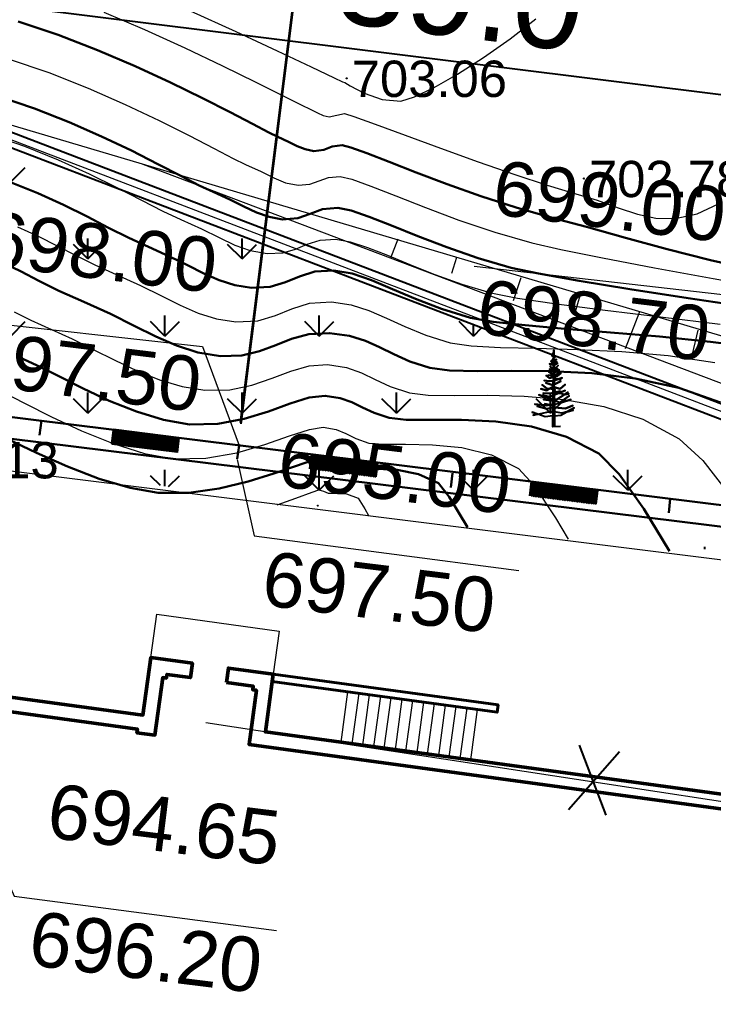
# Model space of a CAD drawing. Header units: feet. Extents: x 3381 to 1374491, y 675186 to 8751562.
# Drawn here: x 688380.39 to 688399.47, y 4376178.32 to 4376205.33 of the extents above; entities that cross this region are included whole.
import ezdxf

# ---------------------------------------------------------------- set-up
doc = ezdxf.new("R2010")
doc.units = ezdxf.units.FT
doc.header["$MEASUREMENT"] = 0
doc.header["$PDMODE"] = 34
doc.header["$PDSIZE"] = 0.01
doc.layers.get('0').update_dxf_attribs({"linetype": 'CONTINUOUS'})
doc.layers.get('Defpoints').update_dxf_attribs({"linetype": 'CONTINUOUS'})
for name, color, linetype in [('0_Point_Height', 2, 'CONTINUOUS'), ('0_Point_Point', 7, 'CONTINUOUS'), ('Aqaclar', 3, 'CONTINUOUS')]:
    doc.layers.add(name, color=color, linetype=linetype)
for name, color, linetype, lineweight in [('ANA HORIZONTAL', 24, 'CONTINUOUS', 30), ('das tikili', 5, 'CONTINUOUS', 0), ('HORIZANTAL', 24, 'CONTINUOUS', 13)]:
    doc.layers.add(name, color=color, linetype=linetype, lineweight=lineweight)
doc.styles.get("Standard").update_dxf_attribs({"font": 'arial.ttf', "height": 2.5})
doc.dimstyles.new('ISO-25', dxfattribs={"dimtxt": 2.5, "dimasz": 2.5, "dimexe": 1.25, "dimexo": 0.625, "dimtad": 1, "dimtxsty": 'Standard', "dimblk": 'OBLIQUE', "dimcen": 2.5, "dimadec": 0, "dimazin": 0, "dimtfac": 1, "dimtmove": 0, "dimatfit": 3, "dimldrblk": 'OBLIQUE', "dimfxl": 1, "dimarcsym": 0})
pattern_1 = [(90, (3257.312, 90.9465), (-2.121320343, 2.121320343), [0.5625, -3.680140689]), (45, (3257.312, 90.9465), (-2.1213203436, 2.1213203436), [0.5625, -2.4375]), (135, (3257.312, 90.9465), (-2.1213203436, -2.1213203436), [0.5625, -2.4375])]

# ---------------------------------------------------------------- blocks, each defined once
blk = doc.blocks.new('_Oblique')
at = {"color": 0, "linetype": 'ByBlock', "lineweight": -2}
blk.add_line((-0.5, -0.5), (0.5, 0.5), dxfattribs=at)
blk = doc.blocks.new('*D121')
at = {"color": 0, "lineweight": -2, "transparency": 16777216}
for p, q in [((688371.556, 4376196.061), (688373.028, 4376207.86)), ((688372.873, 4376206.619), (688411.711, 4376201.772)), ((688410.393, 4376191.214), (688411.866, 4376203.013))]:
    blk.add_line(p, q, dxfattribs=at)
at = {"layer": 'Defpoints', "color": 0, "lineweight": 13, "transparency": 16777216}
for p in [(688411.711, 4376201.772), (688371.478, 4376195.441), (688410.316, 4376190.594)]:
    blk.add_point(p, dxfattribs=at)
at = {"color": 0, "lineweight": -2, "transparency": 16777216, "xscale": 2.5, "yscale": 2.5, "zscale": 2.5}
for p, rotation in [((688372.873, 4376206.619), 172.8858841725104), ((688411.711, 4376201.772), 352.8858841725104)]:
    blk.add_blockref('_Oblique', p, dxfattribs=dict(at, rotation=rotation))
at = {"color": 0, "lineweight": 18, "transparency": 16777216, "insert": (688392.528, 4376206.084), "char_height": 2.5, "width": 9.70074, "attachment_point": 5, "rotation": 352.8859}
blk.add_mtext('{\\fArial|b0|i0|c238|p34;39.0}', dxfattribs=at)
blk = doc.blocks.new('*D141')
at = {"color": 0, "lineweight": -2, "transparency": 16777216}
for p, q in [((688371.594, 4376196.113), (688374.094, 4376215.995)), ((688373.938, 4376214.755), (688388.811, 4376212.884)), ((688386.466, 4376194.243), (688388.967, 4376214.124))]:
    blk.add_line(p, q, dxfattribs=at)
at = {"layer": 'Defpoints', "color": 0, "lineweight": 13, "transparency": 16777216}
for p in [(688388.811, 4376212.884), (688371.516, 4376195.493), (688386.388, 4376193.623)]:
    blk.add_point(p, dxfattribs=at)
at = {"color": 0, "lineweight": -2, "transparency": 16777216, "xscale": 2.5, "yscale": 2.5, "zscale": 2.5}
for p, rotation in [((688373.938, 4376214.755), 172.8305826996185), ((688388.811, 4376212.884), 352.8305826996184)]:
    blk.add_blockref('_Oblique', p, dxfattribs=dict(at, rotation=rotation))
at = {"color": 0, "lineweight": 13, "transparency": 16777216, "insert": (688381.612, 4376215.706), "char_height": 2.5, "attachment_point": 5, "rotation": 352.8306}
blk.add_mtext('{\\fArial|b0|i0|c238|p34;15.0}', dxfattribs=at)
blk = doc.blocks.new('*D142')
at = {"color": 0, "lineweight": -2, "transparency": 16777216}
for p, q in [((688386.482, 4376194.213), (688388.983, 4376214.094)), ((688388.827, 4376212.854), (688403.699, 4376210.983)), ((688401.354, 4376192.342), (688403.855, 4376212.223))]:
    blk.add_line(p, q, dxfattribs=at)
at = {"layer": 'Defpoints', "color": 0, "lineweight": 13, "transparency": 16777216}
for p in [(688403.699, 4376210.983), (688386.404, 4376193.592), (688401.276, 4376191.722)]:
    blk.add_point(p, dxfattribs=at)
at = {"color": 0, "lineweight": -2, "transparency": 16777216, "xscale": 2.5, "yscale": 2.5, "zscale": 2.5}
for p, rotation in [((688388.827, 4376212.854), 172.8305826996185), ((688403.699, 4376210.983), 352.8305826996184)]:
    blk.add_blockref('_Oblique', p, dxfattribs=dict(at, rotation=rotation))
at = {"color": 0, "lineweight": 13, "transparency": 16777216, "insert": (688396.5, 4376213.805), "char_height": 2.5, "attachment_point": 5, "rotation": 352.8306}
blk.add_mtext('{\\fArial|b0|i0|c238|p34;15.0}', dxfattribs=at)

msp = doc.modelspace()

# ---------------------------------------------------------------- hatches: boundary and pattern name
at = {"lineweight": 25}
h = msp.add_hatch(dxfattribs=at)
h.set_pattern_fill('GRASS', color=3, scale=3)
h.set_pattern_definition(pattern_1)
h.paths.add_polyline_path([(688371.28, 4376194.027), (688413.333, 4376189.115), (688376.066, 4376203.377)])
at = {"lineweight": 30}
h = msp.add_hatch(dxfattribs=at)
h.set_pattern_fill('ANSI31', color=256, scale=0.3)
h.set_pattern_definition([(45, (3257.312002, 90.94647), (-0.0265165042945, 0.0265165042945), [])])
edge = h.paths.add_edge_path()
edge.add_line((688382.974, 4376194.05), (688384.769, 4376193.825))
edge.add_line((688384.769, 4376193.825), (688384.72, 4376193.437))
edge.add_line((688384.72, 4376193.437), (688382.93, 4376193.662))
edge.add_line((688382.93, 4376193.662), (688382.973, 4376194.039))
at = {"lineweight": 25}
h = msp.add_hatch(dxfattribs=at)
h.set_pattern_fill('GRASS', color=3, scale=3)
h.set_pattern_definition(pattern_1)
edge = h.paths.add_edge_path()
edge.add_line((688370.972, 4376192.883), (688367.226, 4376165.768))
edge.add_line((688367.226, 4376165.768), (688359.104, 4376166.921))
edge.add_line((688359.104, 4376166.921), (688358.29, 4376161.279))
edge.add_line((688358.29, 4376161.279), (688362.942, 4376160.608))
edge.add_line((688362.942, 4376160.608), (688362.215, 4376155.225))
edge.add_line((688362.215, 4376155.225), (688353.842, 4376156.356))
edge.add_line((688353.842, 4376156.356), (688351.701, 4376140.499))
edge.add_line((688351.701, 4376140.499), (688359.028, 4376139.51))
edge.add_line((688359.028, 4376139.51), (688358.806, 4376137.856))
edge.add_line((688358.806, 4376137.856), (688358.641, 4376136.621))
edge.add_line((688358.641, 4376136.621), (688357.393, 4376127.305))
edge.add_line((688357.393, 4376127.305), (688368.113, 4376125.761))
edge.add_line((688368.113, 4376125.761), (688394.743, 4376122.168))
edge.add_line((688394.743, 4376122.168), (688395.155, 4376125.278))
edge.add_line((688395.155, 4376125.278), (688409.007, 4376123.44))
edge.add_line((688409.007, 4376123.44), (688408.727, 4376121.332))
edge.add_line((688408.727, 4376121.332), (688414.083, 4376120.622))
edge.add_line((688414.083, 4376120.622), (688414.377, 4376122.798))
edge.add_line((688414.377, 4376122.798), (688413.97, 4376122.781))
edge.add_line((688413.97, 4376122.781), (688414.32, 4376125.417))
edge.add_arc((688424.582, 4376125.239), 10.263, 114.2395, 179.0096, ccw=False)
edge.add_line((688420.368, 4376134.598), (688421.162, 4376134.291))
edge.add_line((688421.162, 4376134.291), (688420.81, 4376131.194))
edge.add_line((688420.81, 4376131.194), (688424.134, 4376130.754))
edge.add_line((688424.134, 4376130.754), (688424.539, 4376133.816))
edge.add_line((688424.539, 4376133.816), (688427.07, 4376133.481))
edge.add_line((688427.07, 4376133.481), (688426.677, 4376130.407))
edge.add_line((688426.677, 4376130.407), (688429.987, 4376129.881))
edge.add_line((688429.987, 4376129.881), (688430.614, 4376133.375))
edge.add_line((688430.614, 4376133.375), (688420.865, 4376134.802))
edge.add_arc((688424.412, 4376125.452), 10, 87.4993, 110.7786, ccw=False)
edge.add_line((688424.849, 4376135.442), (688438.494, 4376133.599))
edge.add_line((688438.494, 4376133.599), (688439.147, 4376140.979))
edge.add_line((688439.147, 4376140.979), (688431.877, 4376141.985))
edge.add_line((688431.877, 4376141.985), (688434.289, 4376160.605))
edge.add_line((688434.289, 4376160.605), (688435.87, 4376160.814))
edge.add_line((688435.87, 4376160.814), (688435.274, 4376155.725))
edge.add_line((688435.274, 4376155.725), (688440.454, 4376155.015))
edge.add_line((688440.454, 4376155.015), (688440.103, 4376152.454))
edge.add_line((688440.103, 4376152.454), (688435, 4376153.153))
edge.add_line((688435, 4376153.153), (688434.389, 4376147.785))
edge.add_line((688434.389, 4376147.785), (688439.478, 4376147.068))
edge.add_line((688439.478, 4376147.068), (688439.698, 4376147.068))
edge.add_line((688439.698, 4376147.068), (688440.947, 4376155.512))
edge.add_line((688440.947, 4376155.512), (688441.648, 4376160.251))
edge.add_line((688441.648, 4376160.251), (688436.056, 4376161.23))
edge.add_line((688436.056, 4376161.23), (688434.389, 4376160.836))
edge.add_line((688434.389, 4376160.836), (688434.389, 4376161.792))
edge.add_arc((688437.47, 4376161.114), 3.155, 95.4615, 167.5925, ccw=False)
edge.add_line((688437.17, 4376164.255), (688450.499, 4376162.448))
edge.add_line((688450.499, 4376162.448), (688451.241, 4376167.695))
edge.add_line((688451.241, 4376167.695), (688437.876, 4376169.492))
edge.add_arc((688445.551, 4376167.813), 7.856, 132.7188, 167.6546, ccw=False)
edge.add_line((688440.221, 4376173.584), (688447.845, 4376170.651))
edge.add_line((688447.845, 4376170.651), (688449.599, 4376175.235))
edge.add_line((688449.599, 4376175.235), (688456.71, 4376172.514))
edge.add_line((688456.71, 4376172.514), (688433.781, 4376114.475))
edge.add_line((688433.781, 4376114.475), (688424.852, 4376091.873))
edge.add_line((688424.852, 4376091.873), (688333.257, 4376119.75))
edge.add_line((688333.257, 4376119.75), (688358.491, 4376169.045))
edge.add_line((688358.491, 4376169.045), (688370.795, 4376193.079))
edge.add_line((688370.795, 4376193.079), (688371.065, 4376193.572))
edge.add_line((688371.065, 4376193.572), (688370.972, 4376192.883))
at = {"lineweight": 30}
h = msp.add_hatch(dxfattribs=at)
h.set_pattern_fill('ANSI31', color=256, scale=0.3)
h.set_pattern_definition([(45, (3262.762275, 90.25464), (-0.0265165042945, 0.0265165042945), [])])
edge = h.paths.add_edge_path()
edge.add_line((688388.424, 4376193.358), (688390.219, 4376193.133))
edge.add_line((688390.219, 4376193.133), (688390.171, 4376192.745))
edge.add_line((688390.171, 4376192.745), (688388.381, 4376192.97))
edge.add_line((688388.381, 4376192.97), (688388.423, 4376193.347))
h = msp.add_hatch(dxfattribs=at)
h.set_pattern_fill('ANSI31', color=256, scale=0.3)
h.set_pattern_definition([(45, (3268.81, 89.50633), (-0.0265165042945, 0.0265165042945), [])])
edge = h.paths.add_edge_path()
edge.add_line((688394.472, 4376192.61), (688396.267, 4376192.385))
edge.add_line((688396.267, 4376192.385), (688396.218, 4376191.997))
edge.add_line((688396.218, 4376191.997), (688394.428, 4376192.221))
edge.add_line((688394.428, 4376192.221), (688394.471, 4376192.599))

# ---------------------------------------------------------------- linework, layer by layer
at = {"color": 8, "lineweight": 18}
msp.add_line((688372.18, 4376193.917, 686.5), (688415.555, 4376188.478, -687.5), dxfattribs=at)
at = {"color": 1, "lineweight": 25}
for p, q in [((688395.778, 4376185.372, 697.5), (688396.514, 4376183.439)), ((688395.486, 4376183.602), (688396.888, 4376185.191))]:
    msp.add_line(p, q, dxfattribs=at)
at = {"color": 7, "lineweight": 25}
for points in [[(688444.855, 4376177.475), (688457.23, 4376172.739), (688425.088, 4376091.379), (688332.683, 4376119.503), (688375.874, 4376203.875), (688435.714, 4376180.976)], [(688337.125, 4376127.301), (688376.066, 4376203.373), (688408.757, 4376190.866)]]:
    msp.add_lwpolyline(points, dxfattribs=at)
at = {"color": 1, "lineweight": 0}
msp.add_lwpolyline([(688332.97, 4376119.628), (688375.97, 4376203.628), (688456.97, 4376172.628), (688424.97, 4376091.628)], close=True, dxfattribs=at)
at = {"color": 7, "lineweight": 18}
for points in [[(688375.972, 4376203.671), (688412.884, 4376192.72)], [(688434.158, 4376182.257), (688383.786, 4376201.35)], [(688390.794, 4376199.296), (688390.593, 4376198.765)], [(688392.405, 4376198.787), (688392.269, 4376198.348)], [(688392.89, 4376198.548), (688400.05, 4376197.735), (688401.3, 4376191.799)], [(688394.177, 4376198.226), (688393.967, 4376197.595)], [(688395.801, 4376197.731), (688395.666, 4376197.296)], [(688397.434, 4376197.295), (688397.048, 4376196.271)], [(688378.836, 4376197.069), (688385.424, 4376196.342), (688386.426, 4376193.614)], [(688399.045, 4376196.786), (688398.886, 4376196.127)], [(688386.37, 4376193.232), (688386.843, 4376191.129), (688394.123, 4376190.175)], [(688383.998, 4376187.78), (688384.16, 4376188.969), (688387.529, 4376188.509), (688387.367, 4376187.32)], [(688377.773, 4376186.879), (688380.244, 4376181.21), (688387.459, 4376180.266)], [(688389.231, 4376185.45), (688389.42, 4376186.838), (688389.718, 4376186.797), (688389.528, 4376185.41), (688389.825, 4376185.369), (688390.015, 4376186.756), (688390.312, 4376186.716), (688390.123, 4376185.329), (688390.42, 4376185.288), (688390.609, 4376186.675), (688390.906, 4376186.635), (688390.717, 4376185.247), (688391.014, 4376185.207), (688391.204, 4376186.594), (688391.501, 4376186.553), (688391.312, 4376185.166), (688391.609, 4376185.126), (688391.798, 4376186.513), (688392.095, 4376186.472), (688391.906, 4376185.085), (688392.203, 4376185.044), (688392.393, 4376186.432), (688392.69, 4376186.391), (688392.5, 4376185.004), (688392.798, 4376184.963), (688392.987, 4376186.35)]]:
    msp.add_lwpolyline(points, dxfattribs=at)
at = {"color": 7, "lineweight": 30, "elevation": 701.242}
for points in [[(688371.519, 4376195.47), (688410.415, 4376190.644)], [(688371.785, 4376194.831), (688410.465, 4376190.045)]]:
    msp.add_lwpolyline(points, dxfattribs=at)
at = {"color": 7, "lineweight": 30}
for points in [[(688380.989, 4376194.3), (688380.939, 4376193.901)], [(688382.974, 4376194.05), (688384.769, 4376193.825), (688384.72, 4376193.437), (688382.93, 4376193.662), (688382.973, 4376194.039)], [(688382.973, 4376194.039), (688382.931, 4376193.667)], [(688384.769, 4376193.823), (688384.719, 4376193.425)], [(688386.426, 4376193.614), (688386.373, 4376193.244)], [(688388.422, 4376193.371), (688388.372, 4376192.973)], [(688390.232, 4376193.12), (688390.191, 4376192.748)], [(688392.298, 4376192.853), (688392.248, 4376192.455)], [(688394.47, 4376192.623), (688394.42, 4376192.225)], [(688396.28, 4376192.372), (688396.239, 4376192)], [(688398.281, 4376192.145), (688398.241, 4376191.763)]]:
    msp.add_lwpolyline(points, dxfattribs=at)
at = {"color": 7, "lineweight": 50}
for points in [[(688372.564, 4376145.437), (688378.165, 4376186.457), (688378.264, 4376186.443), (688378.278, 4376186.542), (688383.628, 4376185.812), (688383.615, 4376185.713), (688384.11, 4376185.645), (688384.327, 4376187.23), (688384.426, 4376187.217), (688384.439, 4376187.316), (688385.087, 4376187.227), (688385.141, 4376187.624), (688383.998, 4376187.78), (688383.781, 4376186.195), (688377.837, 4376187.006), (688372.1, 4376144.996)], [(688386.078, 4376187.092), (688386.132, 4376187.488), (688387.367, 4376187.32), (688387.15, 4376185.735), (688412.911, 4376182.217), (688412.045, 4376175.875), (688411.649, 4376175.93), (688411.541, 4376175.137), (688411.143, 4376175.181), (688411.32, 4376176.479), (688411.716, 4376176.425), (688412.447, 4376181.775), (688411.952, 4376181.843), (688411.965, 4376181.942), (688386.7, 4376185.392), (688386.903, 4376186.879), (688386.804, 4376186.892), (688386.817, 4376186.991), (688386.078, 4376187.092)]]:
    msp.add_lwpolyline(points, dxfattribs=at)
at = {"color": 7, "lineweight": 40}
msp.add_lwpolyline([(688387.34, 4376187.122), (688387.367, 4376187.32), (688393.55, 4376186.476), (688393.523, 4376186.277)], close=True, dxfattribs=at)
at = {"color": 51, "lineweight": 13, "true_color": 0xf8f6b0}
msp.add_circle((688448.805, 4376201.629), 699.09, dxfattribs=at)
at = {"linetype": 'Continuous'}
for points, knots in [([(688384.942, 4376325.598), (688386.763, 4376322.128), (688393.069, 4376310.11), (688402.966, 4376292.128), (688416.961, 4376272.864), (688427.732, 4376252.666), (688438.695, 4376234.78), (688447.823, 4376217.377), (688461.238, 4376198.856), (688477.838, 4376184.567), (688489.373, 4376169.73), (688497.303, 4376159.248), (688508.621, 4376147.329), (688516.87, 4376136.637), (688521.314, 4376130.877)], [0, 0, 0, 0, 11.75951, 40.72321, 61.46233, 83.054979, 109.290717, 124.392744, 141.962718, 177.533008, 189.558821, 198.276488, 216.955448, 238.768866, 238.768866, 238.768866, 238.768866]), ([(688389.7, 4376305.068), (688385.76, 4376301.305), (688385.231, 4376301.254), (688383.642, 4376301.094), (688382.579, 4376300.978), (688379.627, 4376300.571), (688377.75, 4376300.217), (688374.972, 4376299.339), (688374.021, 4376298.968), (688372.53, 4376298.23), (688371.97, 4376297.914), (688370.81, 4376297.159), (688370.222, 4376296.712), (688369.107, 4376295.763), (688368.577, 4376295.259), (688367.335, 4376293.988), (688366.645, 4376293.201), (688365.534, 4376291.883), (688365.1, 4376291.353), (688364.244, 4376290.307), (688363.819, 4376289.786), (688362.553, 4376288.231), (688361.72, 4376287.203), (688359.241, 4376284.135), (688357.613, 4376282.112), (688354.704, 4376278.517), (688353.428, 4376276.946), (688351.392, 4376274.468), (688350.651, 4376273.57), (688349.218, 4376271.849), (688348.529, 4376271.026), (688347.301, 4376269.572), (688346.767, 4376268.943), (688345.398, 4376267.342), (688344.524, 4376266.336), (688343.092, 4376264.395), (688342.506, 4376263.485), (688341.74, 4376261.832), (688341.491, 4376261.128), (688341.258, 4376260.006), (688341.204, 4376259.612), (688341.155, 4376258.818), (688341.16, 4376258.423), (688341.28, 4376256.823), (688341.595, 4376255.65), (688342.308, 4376253.806), (688342.644, 4376253.099), (688343.37, 4376251.763), (688343.761, 4376251.131), (688345.049, 4376249.208), (688345.996, 4376248.015), (688347.46, 4376246.081), (688348.011, 4376245.33), (688349.012, 4376243.799), (688349.46, 4376243.022), (688350.13, 4376241.552), (688350.371, 4376240.865), (688350.717, 4376239.429), (688350.821, 4376238.688), (688350.899, 4376237.09), (688350.853, 4376236.236), (688350.589, 4376234.556), (688350.372, 4376233.726), (688349.577, 4376231.492), (688348.845, 4376230.139), (688347.372, 4376227.992), (688346.718, 4376227.164), (688345.328, 4376225.556), (688344.589, 4376224.773), (688343.087, 4376223.221), (688342.325, 4376222.452), (688341.003, 4376221.067), (688340.439, 4376220.459), (688339.344, 4376219.207), (688338.815, 4376218.568), (688337.276, 4376216.621), (688336.311, 4376215.284), (688334.611, 4376212.82), (688333.863, 4376211.699), (688332.394, 4376209.43), (688331.675, 4376208.284), (688329.575, 4376204.809), (688328.248, 4376202.446), (688325.852, 4376197.757), (688324.773, 4376195.436), (688323.109, 4376191.411), (688322.473, 4376189.728), (688321.315, 4376186.322), (688320.792, 4376184.605), (688319.779, 4376180.977), (688319.297, 4376179.064), (688318.513, 4376175.771), (688318.198, 4376174.394), (688317.585, 4376171.63), (688317.29, 4376170.242), (688316.865, 4376168.069), (688316.719, 4376167.294), (688316.481, 4376165.894), (688316.386, 4376165.275), (688316.145, 4376163.311), (688316.07, 4376161.967), (688316.072, 4376158.951), (688316.194, 4376157.279), (688316.634, 4376153.987), (688316.95, 4376152.368), (688317.59, 4376149.652), (688317.883, 4376148.544), (688318.448, 4376146.546), (688318.714, 4376145.653), (688319.207, 4376144.039), (688319.433, 4376143.309), (688319.929, 4376141.835), (688320.198, 4376141.095), (688320.654, 4376140.004), (688320.811, 4376139.651), (688321.313, 4376138.597), (688321.674, 4376137.936), (688322.355, 4376136.666), (688322.675, 4376136.057), (688323.074, 4376135.155), (688323.195, 4376134.851), (688323.382, 4376134.297), (688323.452, 4376134.05), (688323.575, 4376133.526), (688323.627, 4376133.253), (688323.761, 4376132.416), (688323.824, 4376131.826), (688321.639, 4376127.412)], [0, 0, 0, 0, 1.504182, 1.504182, 4.512547, 4.512547, 9.897023, 9.897023, 12.795834, 12.795834, 14.604059, 14.604059, 16.662244, 16.662244, 18.72043, 18.72043, 21.69221, 21.69221, 23.690537, 23.690537, 25.688865, 25.688865, 29.68552, 29.68552, 37.678831, 37.678831, 43.858623, 43.858623, 47.338723, 47.338723, 50.479181, 50.479181, 52.843093, 52.843093, 56.452422, 56.452422, 59.343353, 59.343353, 61.301717, 61.301717, 62.310714, 62.310714, 63.319712, 63.319712, 66.426739, 66.426739, 68.50177, 68.50177, 70.576802, 70.576802, 75.092259, 75.092259, 77.984383, 77.984383, 80.876507, 80.876507, 83.368148, 83.368148, 85.859789, 85.859789, 88.693846, 88.693846, 91.527902, 91.527902, 96.504404, 96.504404, 99.813748, 99.813748, 103.123092, 103.123092, 106.359907, 106.359907, 108.778682, 108.778682, 111.197456, 111.197456, 116.035005, 116.035005, 120.025858, 120.025858, 124.016711, 124.016711, 131.998417, 131.998417, 139.538843, 139.538843, 144.840516, 144.840516, 150.142189, 150.142189, 155.992549, 155.992549, 160.212599, 160.212599, 164.43265, 164.43265, 166.77754, 166.77754, 168.584028, 168.584028, 172.423705, 172.423705, 177.221179, 177.221179, 182.018653, 182.018653, 185.384546, 185.384546, 188.140377, 188.140377, 190.397291, 190.397291, 192.654204, 192.654204, 193.73589, 193.73589, 195.899262, 195.899262, 198.062634, 198.062634, 199.190084, 199.190084, 200.13488, 200.13488, 201.079676, 201.079676, 202.923933, 202.923933, 202.923933, 202.923933]), ([(688393.603, 4376298.598), (688386.041, 4376298.318), (688385.511, 4376298.267), (688383.934, 4376298.109), (688382.896, 4376297.994), (688380.096, 4376297.606), (688378.388, 4376297.275), (688375.97, 4376296.507), (688375.162, 4376296.188), (688373.913, 4376295.566), (688373.444, 4376295.298), (688372.296, 4376294.54), (688371.625, 4376293.994), (688370.315, 4376292.77), (688369.677, 4376292.094), (688368.414, 4376290.659), (688367.788, 4376289.899), (688365.641, 4376287.278), (688364.162, 4376285.452), (688361.234, 4376281.827), (688359.785, 4376280.026), (688355.398, 4376274.604), (688352.421, 4376270.962), (688348.702, 4376266.589), (688348.218, 4376266.027), (688347.276, 4376264.917), (688346.82, 4376264.367), (688345.833, 4376263.078), (688345.335, 4376262.343), (688344.649, 4376261.024), (688344.422, 4376260.438), (688344.233, 4376259.598), (688344.195, 4376259.338), (688344.158, 4376258.809), (688344.16, 4376258.533), (688344.244, 4376257.423), (688344.475, 4376256.521), (688345.026, 4376255.094), (688345.271, 4376254.566), (688345.808, 4376253.546), (688346.102, 4376253.051), (688347.186, 4376251.371), (688348.078, 4376250.224), (688349.597, 4376248.233), (688350.21, 4376247.418), (688351.38, 4376245.682), (688351.935, 4376244.764), (688352.681, 4376243.21), (688352.928, 4376242.615), (688353.338, 4376241.38), (688353.499, 4376240.749), (688353.856, 4376238.835), (688353.925, 4376237.529), (688353.755, 4376235.128), (688353.554, 4376234.034), (688352.952, 4376231.923), (688352.551, 4376230.904), (688351.597, 4376228.965), (688351.045, 4376228.044), (688349.665, 4376226.029), (688348.801, 4376224.964), (688347.017, 4376222.958), (688346.096, 4376222.013), (688344.43, 4376220.306), (688343.68, 4376219.54), (688342.503, 4376218.265), (688342.058, 4376217.761), (688341.186, 4376216.726), (688340.76, 4376216.197), (688339.506, 4376214.581), (688338.702, 4376213.464), (688337.175, 4376211.255), (688336.448, 4376210.168), (688335.027, 4376207.979), (688334.332, 4376206.874), (688332.302, 4376203.531), (688331.022, 4376201.263), (688328.646, 4376196.647), (688327.549, 4376194.3), (688325.895, 4376190.297), (688325.278, 4376188.663), (688324.156, 4376185.355), (688323.647, 4376183.678), (688322.65, 4376180.096), (688322.17, 4376178.186), (688321.399, 4376174.933), (688321.093, 4376173.593), (688320.501, 4376170.92), (688320.218, 4376169.585), (688319.803, 4376167.459), (688319.653, 4376166.664), (688319.42, 4376165.276), (688319.331, 4376164.678), (688319.194, 4376163.485), (688319.145, 4376162.885), (688319.05, 4376161.076), (688319.059, 4376159.861), (688319.248, 4376156.728), (688319.528, 4376154.819), (688320.318, 4376151.012), (688320.826, 4376149.113), (688321.571, 4376146.572), (688321.765, 4376145.931), (688322.158, 4376144.653), (688322.356, 4376144.024), (688322.751, 4376142.862), (688322.946, 4376142.325), (688323.297, 4376141.451), (688323.446, 4376141.107), (688323.727, 4376140.5), (688323.859, 4376140.234), (688324.138, 4376139.69), (688324.285, 4376139.415), (688324.736, 4376138.574), (688325.052, 4376137.995), (688325.577, 4376136.923), (688325.794, 4376136.443), (688326.113, 4376135.6), (688326.231, 4376135.247), (688326.428, 4376134.528), (688326.506, 4376134.171), (688326.7, 4376133.112), (688326.777, 4376132.424), (688326.855, 4376131.682), (688326.864, 4376131.601), (688328.598, 4376127.289)], [0, 0, 0, 0, 1.519576, 1.519576, 4.558728, 4.558728, 9.930594, 9.930594, 12.837598, 12.837598, 14.698947, 14.698947, 17.596272, 17.596272, 20.493598, 20.493598, 23.430765, 23.430765, 30.540606, 30.540606, 37.650448, 37.650448, 51.870131, 51.870131, 53.943342, 53.943342, 56.016553, 56.016553, 58.839775, 58.839775, 61.186701, 61.186701, 62.257023, 62.257023, 63.327345, 63.327345, 66.426341, 66.426341, 68.26825, 68.26825, 70.110159, 70.110159, 74.62153, 74.62153, 77.595, 77.595, 80.568471, 80.568471, 82.304355, 82.304355, 84.04024, 84.04024, 87.512009, 87.512009, 90.504027, 90.504027, 93.496045, 93.496045, 96.488063, 96.488063, 100.372173, 100.372173, 104.256283, 104.256283, 107.517701, 107.517701, 109.618427, 109.618427, 111.719153, 111.719153, 115.920605, 115.920605, 119.858792, 119.858792, 123.796978, 123.796978, 131.673352, 131.673352, 139.553481, 139.553481, 144.894421, 144.894421, 150.235361, 150.235361, 156.190392, 156.190392, 160.321983, 160.321983, 164.453574, 164.453574, 166.899961, 166.899961, 168.797126, 168.797126, 170.694291, 170.694291, 174.488621, 174.488621, 180.488906, 180.488906, 186.48919, 186.48919, 188.508696, 188.508696, 190.528201, 190.528201, 192.322947, 192.322947, 193.52533, 193.52533, 194.478712, 194.478712, 195.432094, 195.432094, 197.338858, 197.338858, 198.784376, 198.784376, 199.759029, 199.759029, 200.733681, 200.733681, 202.682985, 202.682985, 202.923933, 202.923933, 202.923933, 202.923933])]:
    msp.add_open_spline(points, degree=3, knots=knots, dxfattribs=at)
at = {"layer": '0_Point_Point'}
for p in [(688389.387, 4376203.718, 703.064), (688395.911, 4376200.961, 702.784), (688388.592, 4376191.96, 696.249)]:
    msp.add_point(p, dxfattribs=at)
at = {"layer": 'ANA HORIZONTAL', "color": 32, "lineweight": 30}
for points, elevation in [([(688380.352, 4376205.279), (688381.45, 4376204.911), (688382.532, 4376204.493), (688383.571, 4376204.049), (688384.543, 4376203.601), (688385.422, 4376203.172), (688386.182, 4376202.786), (688386.798, 4376202.464), (688387.244, 4376202.23), (688387.494, 4376202.107), (688387.783, 4376201.973), (688388.021, 4376201.854), (688388.241, 4376201.764), (688388.478, 4376201.717), (688388.756, 4376201.752), (688388.983, 4376201.843), (688389.263, 4376201.882), (688389.502, 4376201.818), (688389.941, 4376201.655), (688390.549, 4376201.417), (688391.295, 4376201.126), (688392.148, 4376200.804), (688393.075, 4376200.474), (688394.048, 4376200.159), (688395.033, 4376199.881), (688395.98, 4376199.627), (688397.049, 4376199.331), (688398.198, 4376199.018), (688399.387, 4376198.715), (688400.575, 4376198.448)], 702), ([(688379.791, 4376203.224), (688380.795, 4376202.885), (688381.751, 4376202.509), (688382.644, 4376202.116), (688383.463, 4376201.727), (688384.192, 4376201.359), (688384.82, 4376201.035), (688385.332, 4376200.772), (688385.715, 4376200.592), (688386.173, 4376200.383), (688386.56, 4376200.19), (688386.908, 4376200.024), (688387.252, 4376199.902), (688387.623, 4376199.835), (688388.046, 4376199.868), (688388.383, 4376199.991), (688388.721, 4376200.117), (688389.146, 4376200.157), (688389.506, 4376200.081), (688390.004, 4376199.908), (688390.621, 4376199.664), (688391.339, 4376199.374), (688392.139, 4376199.067), (688393.003, 4376198.768), (688393.913, 4376198.504), (688394.662, 4376198.344), (688395.776, 4376198.147), (688397.175, 4376197.92), (688398.78, 4376197.671), (688400.512, 4376197.409)], 701), ([(688380.108, 4376200.871), (688380.894, 4376200.555), (688381.601, 4376200.232), (688382.244, 4376199.911), (688382.838, 4376199.605), (688383.397, 4376199.324), (688383.937, 4376199.078), (688384.511, 4376198.819), (688385.007, 4376198.572), (688385.453, 4376198.351), (688385.876, 4376198.166), (688386.305, 4376198.03), (688386.768, 4376197.954), (688387.284, 4376197.978), (688387.703, 4376198.104), (688388.089, 4376198.267), (688388.51, 4376198.398), (688389.03, 4376198.432), (688389.533, 4376198.344), (688390.065, 4376198.163), (688390.641, 4376197.92), (688391.278, 4376197.646), (688391.99, 4376197.371), (688392.793, 4376197.127), (688393.41, 4376197.017), (688394.294, 4376196.921), (688395.389, 4376196.827), (688396.64, 4376196.728), (688397.992, 4376196.612), (688399.39, 4376196.47), (688400.78, 4376196.292)], 700), ([(688379.941, 4376198.638), (688380.43, 4376198.4), (688380.916, 4376198.148), (688381.468, 4376197.872), (688382.158, 4376197.564), (688382.888, 4376197.233), (688383.537, 4376196.91), (688384.134, 4376196.613), (688384.709, 4376196.363), (688385.292, 4376196.176), (688385.913, 4376196.073), (688386.5, 4376196.087), (688386.991, 4376196.206), (688387.432, 4376196.378), (688387.87, 4376196.553), (688388.348, 4376196.679), (688388.913, 4376196.706), (688389.464, 4376196.631), (688389.905, 4376196.495), (688390.291, 4376196.319), (688390.678, 4376196.123), (688391.121, 4376195.926), (688391.673, 4376195.749), (688392.214, 4376195.68), (688392.973, 4376195.664), (688393.907, 4376195.668), (688394.972, 4376195.658), (688396.124, 4376195.6), (688397.32, 4376195.459), (688398.516, 4376195.203), (688399.668, 4376194.797)], 699), ([(688380.379, 4376196.049), (688380.873, 4376195.819), (688381.468, 4376195.518), (688382.138, 4376195.182), (688382.857, 4376194.846), (688383.601, 4376194.546), (688384.343, 4376194.316), (688385.058, 4376194.192), (688385.842, 4376194.206), (688386.57, 4376194.347), (688387.236, 4376194.554), (688387.834, 4376194.768), (688388.356, 4376194.931), (688388.796, 4376194.981), (688389.207, 4376194.918), (688389.528, 4376194.804), (688389.819, 4376194.66), (688390.141, 4376194.509), (688390.553, 4376194.372), (688391.022, 4376194.323), (688391.705, 4376194.321), (688392.546, 4376194.32), (688393.486, 4376194.273), (688394.467, 4376194.133), (688395.431, 4376193.855), (688396.321, 4376193.391), (688396.876, 4376192.83), (688397.555, 4376191.87), (688398.263, 4376190.704)], 698), ([(688380.069, 4376193.787), (688380.852, 4376193.41), (688381.703, 4376193.035), (688382.577, 4376192.7), (688383.426, 4376192.446), (688384.203, 4376192.311), (688385.044, 4376192.312), (688385.879, 4376192.43), (688386.672, 4376192.62), (688387.385, 4376192.841), (688387.982, 4376193.049), (688388.426, 4376193.202), (688388.68, 4376193.256), (688388.951, 4376193.198), (688389.162, 4376193.097), (688389.433, 4376192.995), (688389.742, 4376192.972), (688390.212, 4376192.973), (688390.775, 4376192.944), (688391.362, 4376192.829), (688391.907, 4376192.574), (688392.202, 4376192.199), (688392.711, 4376191.37), (688392.715, 4376191.363)], 697)]:
    msp.add_lwpolyline(points, dxfattribs=dict(at, elevation=elevation))
at = {"layer": 'Aqaclar', "color": 3}
msp.add_lwpolyline([(688395.263, 4376194.14), (688395.052, 4376194.132), (688395.055, 4376194.427), (688394.848, 4376194.403), (688394.638, 4376194.479), (688394.487, 4376194.533), (688394.638, 4376194.479), (688394.513, 4376194.452), (688394.638, 4376194.479), (688394.892, 4376194.533), (688395.057, 4376194.54), (688395.055, 4376194.427), (688395.101, 4376194.432), (688395.104, 4376194.134), (688395.101, 4376194.432), (688395.277, 4376194.452), (688395.444, 4376194.545), (688395.612, 4376194.589), (688395.444, 4376194.545), (688395.637, 4376194.654), (688395.444, 4376194.545), (688395.302, 4376194.508), (688395.099, 4376194.538), (688395.101, 4376194.432), (688395.099, 4376194.538), (688395.081, 4376194.541), (688395.057, 4376194.54), (688395.058, 4376194.662), (688395.056, 4376194.662), (688394.885, 4376194.622), (688394.626, 4376194.695), (688394.885, 4376194.622), (688395.056, 4376194.662), (688395.058, 4376194.662), (688395.059, 4376194.709), (688395.05, 4376194.711), (688394.835, 4376194.76), (688394.964, 4376194.73), (688394.892, 4376194.719), (688394.563, 4376194.751), (688394.892, 4376194.719), (688394.964, 4376194.73), (688395.059, 4376194.745), (688395.059, 4376194.709), (688395.059, 4376194.745), (688395.097, 4376194.751), (688395.099, 4376194.538), (688395.098, 4376194.663), (688395.1, 4376194.662), (688395.403, 4376194.63), (688395.606, 4376194.719), (688395.403, 4376194.63), (688395.098, 4376194.663), (688395.097, 4376194.751), (688395.208, 4376194.768), (688395.504, 4376194.978), (688395.242, 4376194.792), (688395.264, 4376194.784), (688395.549, 4376194.881), (688395.264, 4376194.784), (688395.157, 4376194.824), (688395.096, 4376194.834), (688395.097, 4376194.751), (688395.096, 4376194.834), (688395.061, 4376194.839), (688395.059, 4376194.745), (688395.061, 4376194.839), (688394.797, 4376194.881), (688395.061, 4376194.839), (688395.061, 4376194.889), (688394.993, 4376194.889), (688394.671, 4376195.011), (688394.993, 4376194.889), (688395.061, 4376194.889), (688395.062, 4376194.992), (688394.974, 4376194.954), (688394.765, 4376195.002), (688394.974, 4376194.954), (688395.094, 4376195.005), (688395.095, 4376194.889), (688395.061, 4376194.889), (688395.095, 4376194.889), (688395.096, 4376194.834), (688395.095, 4376194.889), (688395.176, 4376194.889), (688395.375, 4376195.022), (688395.467, 4376195.083), (688395.375, 4376195.022), (688395.397, 4376195.019), (688395.492, 4376195.035), (688395.397, 4376195.019), (688395.239, 4376195.043), (688395.212, 4376195.056), (688395.094, 4376195.005), (688395.212, 4376195.056), (688395.391, 4376195.132), (688395.212, 4376195.056), (688395.151, 4376195.084), (688395.258, 4376195.108), (688395.151, 4376195.084), (688395.081, 4376195.116), (688395.092, 4376195.111), (688395.093, 4376195.071), (688395.151, 4376195.084), (688395.093, 4376195.071), (688395.094, 4376195.005), (688395.093, 4376195.071), (688395.063, 4376195.064), (688395.062, 4376194.992), (688395.063, 4376195.064), (688394.968, 4376195.043), (688394.791, 4376195.051), (688394.968, 4376195.043), (688395.063, 4376195.064), (688395.064, 4376195.156), (688395.119, 4376195.148), (688395.092, 4376195.152), (688395.092, 4376195.111), (688395.092, 4376195.152), (688395.064, 4376195.156), (688394.892, 4376195.181), (688394.759, 4376195.286), (688394.892, 4376195.181), (688394.956, 4376195.172), (688394.892, 4376195.132), (688394.721, 4376195.173), (688394.892, 4376195.132), (688394.956, 4376195.172), (688395.066, 4376195.24), (688395.064, 4376195.156), (688395.092, 4376195.152), (688395.091, 4376195.216), (688395.252, 4376195.173), (688395.391, 4376195.294), (688395.252, 4376195.173), (688395.091, 4376195.216), (688395.09, 4376195.296), (688395.277, 4376195.383), (688395.05, 4376195.278), (688394.866, 4376195.343), (688395.05, 4376195.278), (688395.066, 4376195.285), (688395.066, 4376195.24), (688395.068, 4376195.397), (688395.05, 4376195.391), (688394.961, 4376195.383), (688394.816, 4376195.407), (688394.961, 4376195.383), (688395.05, 4376195.391), (688395.068, 4376195.397), (688395.089, 4376195.405), (688395.09, 4376195.296), (688395.089, 4376195.405), (688395.309, 4376195.48), (688395.202, 4376195.444), (688395.277, 4376195.44), (688395.125, 4376195.448), (688395.012, 4376195.505), (688395.069, 4376195.476), (688395.068, 4376195.397), (688395.089, 4376195.405), (688395.087, 4376195.498), (688394.961, 4376195.464), (688394.873, 4376195.537), (688394.961, 4376195.464), (688395.069, 4376195.493), (688395.069, 4376195.476), (688395.069, 4376195.493), (688395.17, 4376195.521), (688395.271, 4376195.602), (688395.17, 4376195.521), (688395.087, 4376195.498), (688395.087, 4376195.54), (688395.119, 4376195.537), (688395.245, 4376195.65), (688395.119, 4376195.537), (688395.087, 4376195.54), (688395.069, 4376195.541), (688395.069, 4376195.493), (688395.069, 4376195.541), (688394.93, 4376195.553), (688395.069, 4376195.541), (688395.07, 4376195.557), (688394.942, 4376195.642), (688395.07, 4376195.557), (688395.071, 4376195.668), (688395.075, 4376195.667), (688394.961, 4376195.715), (688395.075, 4376195.667), (688395.182, 4376195.731), (688395.085, 4376195.673), (688395.087, 4376195.54), (688395.086, 4376195.606), (688395.227, 4376195.699), (688395.086, 4376195.606), (688395.084, 4376195.743), (688395.144, 4376195.756), (688395.201, 4376195.82), (688395.144, 4376195.756), (688395.084, 4376195.743), (688395.072, 4376195.74), (688395.071, 4376195.668), (688395.072, 4376195.74), (688395.031, 4376195.731), (688394.98, 4376195.796), (688395.031, 4376195.731), (688395.072, 4376195.74), (688395.073, 4376195.834), (688394.961, 4376195.861), (688395.094, 4376195.828), (688395.182, 4376195.877), (688395.094, 4376195.828), (688395.083, 4376195.831), (688395.084, 4376195.743), (688395.083, 4376195.831), (688395.083, 4376195.875), (688395.163, 4376195.918), (688395.083, 4376195.875), (688395.082, 4376195.948), (688395.113, 4376195.942), (688395.082, 4376195.948), (688395.031, 4376195.958), (688395.074, 4376195.949), (688395.073, 4376195.834), (688395.074, 4376195.877), (688395.031, 4376195.885), (688395.074, 4376195.877), (688395.074, 4376195.907), (688394.999, 4376195.934), (688395.074, 4376195.907), (688395.074, 4376195.949), (688395.075, 4376195.989), (688395.05, 4376195.999), (688395.081, 4376195.986), (688395.113, 4376195.974), (688395.138, 4376195.942), (688395.125, 4376195.959), (688395.157, 4376195.982), (688395.113, 4376195.95), (688395.125, 4376195.959), (688395.113, 4376195.974), (688395.081, 4376195.986), (688395.082, 4376195.948), (688395.081, 4376195.986), (688395.08, 4376196.049), (688395.119, 4376196.079), (688395.085, 4376196.053), (688395.106, 4376196.039), (688395.085, 4376196.053), (688395.076, 4376196.059), (688395.031, 4376196.088), (688395.076, 4376196.059), (688395.077, 4376196.118), (688395.05, 4376196.152), (688395.077, 4376196.118), (688395.078, 4376196.241), (688395.08, 4376196.056), (688395.08, 4376196.049), (688395.08, 4376196.056), (688395.076, 4376196.059), (688395.076, 4376196.045), (688395.08, 4376196.049), (688395.069, 4376196.039), (688395.076, 4376196.045), (688395.075, 4376195.989)], dxfattribs=at)
at = {"layer": 'das tikili', "color": 32, "lineweight": 9}
msp.add_lwpolyline([(688385.514, 4376185.996), (688411.776, 4376181.978)], dxfattribs=at)
at = {"layer": 'HORIZANTAL', "color": 32, "linetype": 'Continuous', "lineweight": 13}
for points, elevation in [([(688382.706, 4376205.54), (688383.828, 4376205.057), (688384.934, 4376204.552), (688385.973, 4376204.059), (688386.891, 4376203.61), (688387.634, 4376203.239), (688388.149, 4376202.979), (688388.384, 4376202.864), (688388.581, 4376202.771), (688388.741, 4376202.696), (688388.905, 4376202.657), (688389.113, 4376202.7), (688389.321, 4376202.745), (688389.582, 4376202.664), (688390.168, 4376202.454), (688390.993, 4376202.153), (688391.967, 4376201.797), (688393.002, 4376201.423), (688394.01, 4376201.07), (688394.903, 4376200.773), (688395.593, 4376200.57), (688396.274, 4376200.365), (688396.855, 4376200.155), (688397.379, 4376199.976), (688397.886, 4376199.865), (688398.419, 4376199.856), (688399.021, 4376199.987), (688399.609, 4376200.264)], 702.5), ([(688385.085, 4376205.576), (688386.335, 4376205.002), (688387.475, 4376204.471), (688388.409, 4376204.032), (688389.04, 4376203.732), (688389.273, 4376203.621), (688389.332, 4376203.598), (688389.485, 4376203.506), (688389.865, 4376203.311), (688390.365, 4376203.132), (688390.878, 4376203.088), (688391.252, 4376203.204), (688391.787, 4376203.463), (688392.435, 4376203.835), (688393.151, 4376204.293), (688393.885, 4376204.807), (688394.591, 4376205.35)], 703), ([(688380.071, 4376204.252), (688381.191, 4376203.873), (688382.274, 4376203.446), (688383.295, 4376202.998), (688384.229, 4376202.555), (688385.052, 4376202.142), (688385.739, 4376201.786), (688386.265, 4376201.513), (688386.605, 4376201.35), (688387.029, 4376201.153), (688387.379, 4376200.978), (688387.703, 4376200.846), (688388.05, 4376200.776), (688388.371, 4376200.801), (688388.626, 4376200.894), (688388.882, 4376200.989), (688389.205, 4376201.02), (688389.53, 4376200.941), (688390.051, 4376200.751), (688390.737, 4376200.48), (688391.555, 4376200.159), (688392.472, 4376199.818), (688393.455, 4376199.485), (688394.473, 4376199.193), (688395.273, 4376199.01), (688396.424, 4376198.776), (688397.849, 4376198.504), (688399.468, 4376198.208), (688401.202, 4376197.902)], 701.5), ([(688379.51, 4376202.196), (688380.521, 4376201.852), (688381.453, 4376201.476), (688382.303, 4376201.09), (688383.068, 4376200.712), (688383.745, 4376200.364), (688384.332, 4376200.065), (688384.826, 4376199.835), (688385.394, 4376199.576), (688385.875, 4376199.335), (688386.308, 4376199.13), (688386.734, 4376198.977), (688387.195, 4376198.895), (688387.628, 4376198.915), (688387.978, 4376199.02), (688388.301, 4376199.156), (688388.653, 4376199.266), (688389.088, 4376199.294), (688389.483, 4376199.222), (688389.956, 4376199.065), (688390.504, 4376198.847), (688391.122, 4376198.59), (688391.806, 4376198.317), (688392.551, 4376198.051), (688393.353, 4376197.815), (688394.08, 4376197.672), (688395.153, 4376197.514), (688396.492, 4376197.341), (688398.019, 4376197.152), (688399.656, 4376196.949)], 700.5), ([(688380.334, 4376199.634), (688380.899, 4376199.373), (688381.42, 4376199.111), (688381.931, 4376198.847), (688382.463, 4376198.583), (688383.047, 4376198.321), (688383.715, 4376198.019), (688384.292, 4376197.733), (688384.81, 4376197.475), (688385.303, 4376197.26), (688385.802, 4376197.102), (688386.34, 4376197.014), (688386.941, 4376197.041), (688387.428, 4376197.188), (688387.877, 4376197.377), (688388.366, 4376197.53), (688388.971, 4376197.569), (688389.509, 4376197.487), (688389.998, 4376197.328), (688390.478, 4376197.119), (688390.985, 4376196.884), (688391.558, 4376196.649), (688392.233, 4376196.438), (688392.807, 4376196.353), (688393.611, 4376196.311), (688394.6, 4376196.288), (688395.73, 4376196.259), (688396.955, 4376196.2), (688398.23, 4376196.088), (688399.511, 4376195.897)], 699.5), ([(688380.243, 4376197.289), (688380.699, 4376197.061), (688381.268, 4376196.806), (688381.831, 4376196.549), (688382.413, 4376196.259), (688383.01, 4376195.959), (688383.62, 4376195.673), (688384.237, 4376195.424), (688384.86, 4376195.236), (688385.486, 4376195.133), (688386.171, 4376195.147), (688386.781, 4376195.276), (688387.334, 4376195.466), (688387.852, 4376195.66), (688388.352, 4376195.805), (688388.855, 4376195.844), (688389.383, 4376195.763), (688389.796, 4376195.616), (688390.17, 4376195.431), (688390.583, 4376195.237), (688391.113, 4376195.061), (688391.624, 4376195.001), (688392.353, 4376194.994), (688393.251, 4376194.998), (688394.268, 4376194.975), (688395.354, 4376194.883), (688396.459, 4376194.683), (688397.534, 4376194.335), (688398.527, 4376193.799), (688399.178, 4376193.2), (688399.872, 4376192.302)], 698.5), ([(688379.915, 4376195.088), (688380.523, 4376194.777), (688381.266, 4376194.405), (688382.095, 4376194.019), (688382.964, 4376193.667), (688383.825, 4376193.396), (688384.631, 4376193.251), (688385.513, 4376193.266), (688386.36, 4376193.417), (688387.138, 4376193.642), (688387.816, 4376193.876), (688388.36, 4376194.056), (688388.738, 4376194.119), (688389.093, 4376194.056), (688389.365, 4376193.942), (688389.637, 4376193.808), (688389.993, 4376193.683), (688390.4, 4376193.647), (688391.006, 4376193.648), (688391.746, 4376193.636), (688392.555, 4376193.555), (688393.366, 4376193.355), (688394.114, 4376192.982), (688394.532, 4376192.52), (688395.125, 4376191.624), (688395.472, 4376191.035)], 697.5)]:
    msp.add_lwpolyline(points, dxfattribs=dict(at, elevation=elevation))
at = {"layer": 'HORIZANTAL', "color": 16, "linetype": 'Continuous', "lineweight": 20, "elevation": 696.5}
msp.add_lwpolyline([(688387.477, 4376191.985), (688387.988, 4376192.162), (688388.434, 4376192.329), (688388.621, 4376192.393), (688388.747, 4376192.356), (688388.873, 4376192.306), (688389.066, 4376192.301), (688389.382, 4376192.281), (688389.7, 4376192.165), (688389.886, 4376191.87), (688389.989, 4376191.687)], dxfattribs=at)

# ---------------------------------------------------------------- texts
at = {"lineweight": 9, "width": 11.57761, "attachment_point": 1, "rotation": 352.9579}
for s, insert, char_height in [('{\\fArial|b0|i0|c238|p34;\\H0.56904x;699.00} ', (688393.527, 4376201.476), 2.63601), ('{\\fArial|b0|i0|c238|p34;\\H0.56904x;698.00} ', (688379.534, 4376200.081), 2.63601), ('{\\fArial|b0|i0|c238|p34;698.7}0 ', (688393.095, 4376198.2), 1.5), ('{\\fArial|b0|i0|c238|p34;697.5}0 ', (688379.102, 4376196.806), 1.5), ('{\\fArial|b0|i0|c238|p34;\\H0.56904x;695.00} ', (688387.617, 4376193.994), 2.63601), ('{\\fArial|b0|i0|c238|p34;697.50}', (688387.185, 4376190.719), 1.5), ('{\\fArial|b0|i0|c238|p34;\\H0.56904x;694.65} ', (688381.277, 4376184.327), 2.63601), ('{\\fArial|b0|i0|c238|p34;696.2}0 ', (688380.773, 4376180.816), 1.5)]:
    msp.add_mtext(s, dxfattribs=dict(at, insert=insert, char_height=char_height))
at = {"layer": '0_Point_Height', "color": 0}
for s, p in [('703.06', (688389.523, 4376203.204, 703.064)), ('702.78', (688396.047, 4376200.447, 702.784)), ('696.13', (688377.195, 4376192.709, 696.134))]:
    msp.add_text(s, height=1, dxfattribs=at).set_placement(p)

# ---------------------------------------------------------------- dimensions: what is measured, and where the dimension line sits
at = {"color": 7, "lineweight": 13}
for p1, p2, picture, middle in [((688371.516, 4376195.493), (688386.388, 4376193.623), '*D141', (688381.612, 4376215.706)), ((688386.404, 4376193.592), (688401.276, 4376191.722), '*D142', (688396.5, 4376213.805))]:
    dim = msp.add_aligned_dim(p1=p1, p2=p2, distance=19.413, text='{\\fArial|b0|i0|c238|p34;15.0}', dimstyle='ISO-25', dxfattribs=at)
    dim.commit()
    dim.dimension.update_dxf_attribs({"geometry": picture, "text_midpoint": middle})
at = {"color": 7, "lineweight": 18}
dim = msp.add_aligned_dim(p1=(688371.478, 4376195.441), p2=(688410.316, 4376190.594), distance=11.265, text='{\\fArial|b0|i0|c238|p34;39.0}', dimstyle='ISO-25', dxfattribs=at)
dim.commit()
dim.dimension.update_dxf_attribs({"geometry": '*D121', "text_midpoint": (688392.528, 4376206.084)})

doc.saveas('drawing.dxf')
